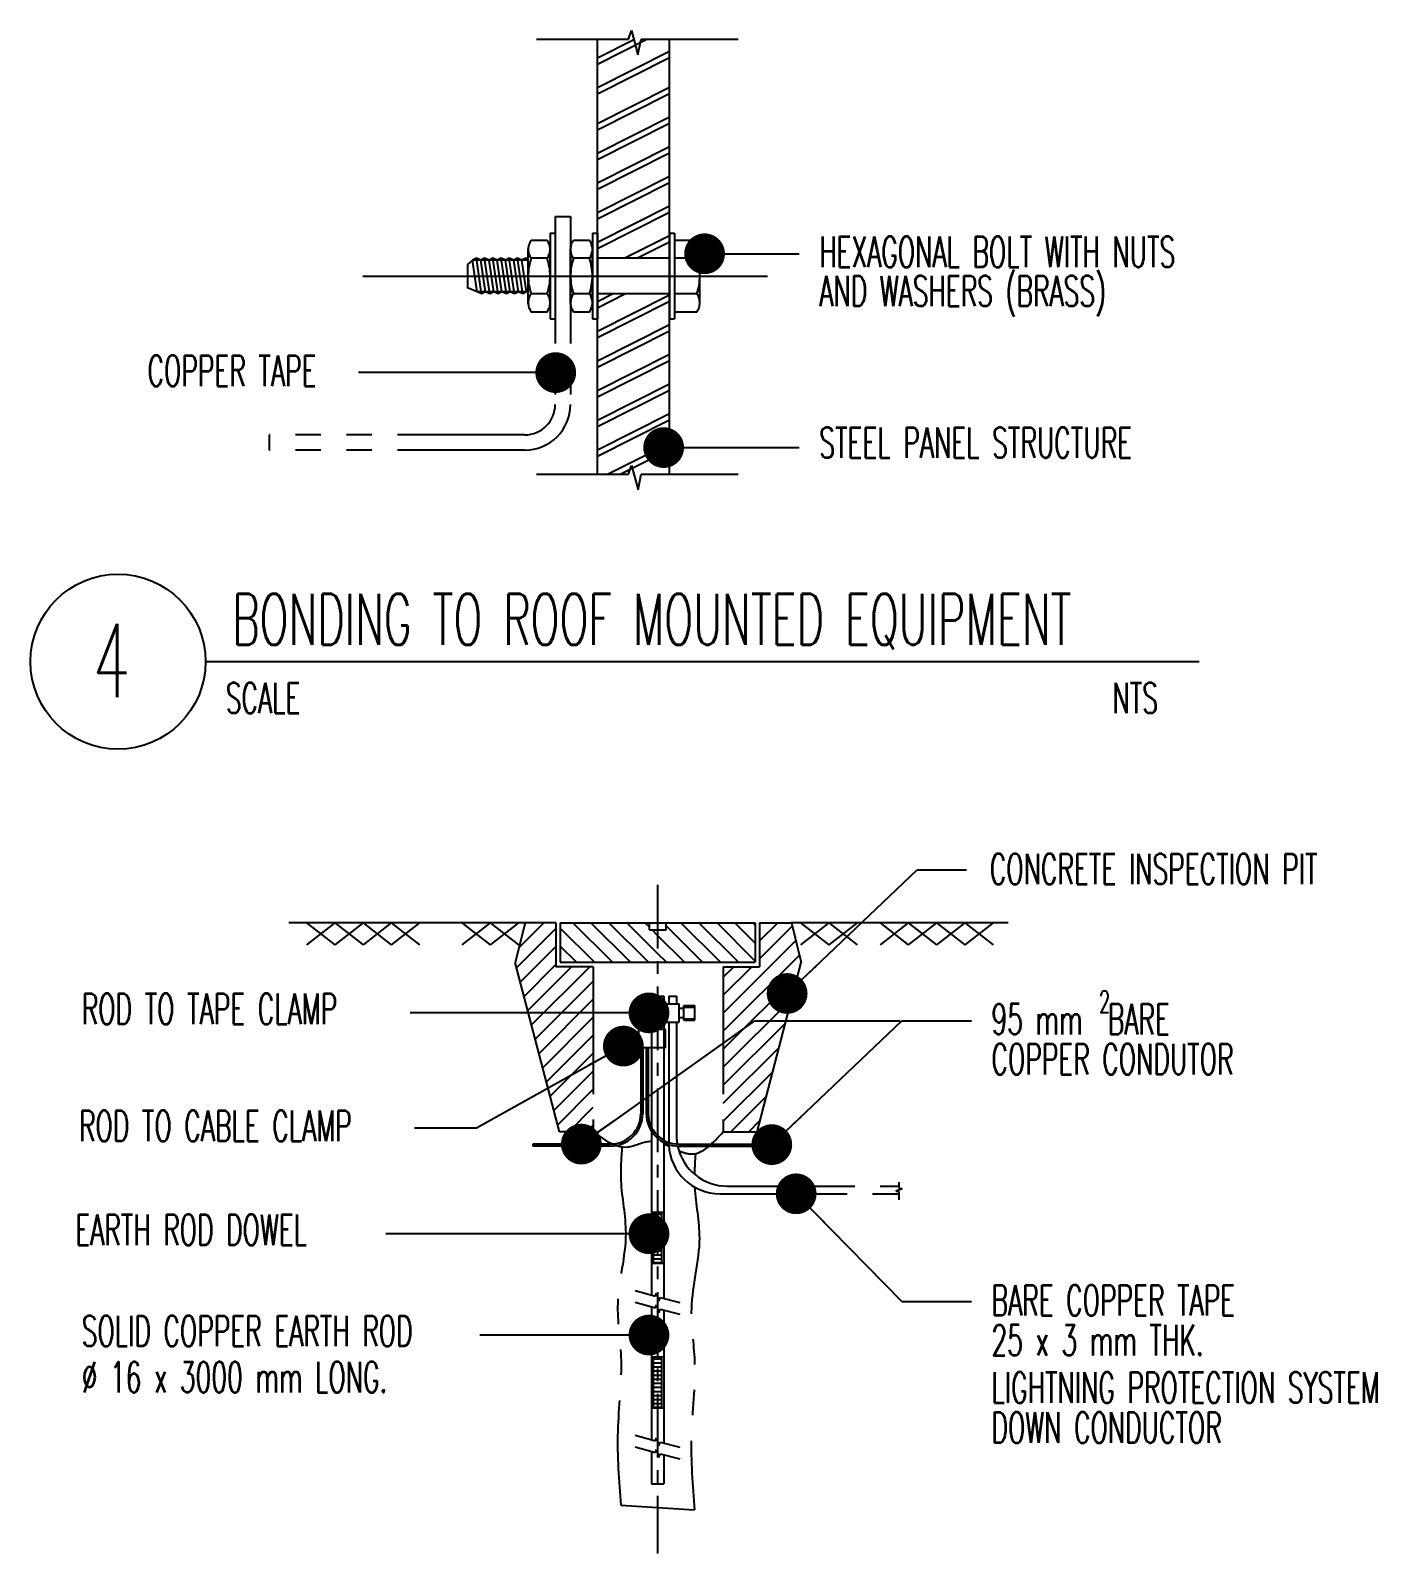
# Model space of a CAD drawing. Extents: x -4542 to -4430, y 158316 to 158395.
# Drawn here: x -4445.32 to -4432.1, y 158335.62 to 158350.57 of the extents above; entities that cross this region are included whole.
import ezdxf

# ---------------------------------------------------------------- set-up
doc = ezdxf.new("R2010")
doc.units = 0
doc.header["$MEASUREMENT"] = 0
doc.linetypes.add('CENTER', pattern=[2, 1.25, -0.25, 0.25, -0.25])
doc.linetypes.add('PHANTOM', pattern=[2.5, 1.25, -0.25, 0.25, -0.25, 0.25, -0.25])
doc.layers.get('0').update_dxf_attribs({"linetype": 'CONTINUOUS'})
for name, color, linetype in [('DIM-IN', 4, 'CONTINUOUS'), ('E-WI', 6, 'CONTINUOUS'), ('EARTHING', 4, 'PHANTOM'), ('S-HATCH', 11, 'CONTINUOUS'), ('TITLE', 4, 'CONTINUOUS'), ('TXT', 2, 'CONTINUOUS'), ('WALL', 2, 'CONTINUOUS')]:
    doc.layers.add(name, color=color, linetype=linetype)
doc.styles.add('ROMANS', font='ROMANS.shx', dxfattribs={"height": 200})
doc.styles.get("Standard").update_dxf_attribs({"font": 'TXT.shx', "height": 200})
doc.dimstyles.new('ISO-25', dxfattribs={"dimtxt": 0.25, "dimasz": 0.08, "dimexe": 0, "dimexo": 0, "dimgap": 0.05, "dimtad": 1, "dimdec": 4, "dimlfac": 1000, "dimzin": 12, "dimdsep": 46, "dimtxsty": 'Standard', "dimblk": 'DOT', "dimcen": 0, "dimclrd": 4, "dimclre": 4, "dimclrt": 2, "dimadec": 0, "dimazin": 0, "dimtfac": 0.48, "dimtdec": 4, "dimtix": 1, "dimtmove": 0, "dimatfit": 3, "dimldrblk": 'DOT', "dimfxl": 0, "dimtvp": 0.149333, "dimtolj": 1, "dimtzin": 0, "dimarcsym": 0})

# ---------------------------------------------------------------- blocks, each defined once
blk = doc.blocks.new('*X28')
at = {"color": 0}
for p, q in [((260.248, 415.812), (260.631, 416.195)), ((260.272, 416.012), (260.514, 416.254)), ((260.329, 416.246), (260.337, 416.254)), ((262.633, 416.075), (262.812, 416.254)), ((262.633, 416.252), (262.635, 416.254)), ((262.633, 415.899), (262.954, 416.22)), ((260.285, 415.672), (260.631, 416.018)), ((262.277, 415.366), (262.989, 416.078)), ((262.277, 415.189), (263.024, 415.936)), ((260.321, 415.531), (260.631, 415.841)), ((260.358, 415.391), (260.788, 415.821)), ((260.395, 415.251), (260.965, 415.821)), ((262.277, 415.719), (262.379, 415.821)), ((262.277, 415.542), (262.556, 415.821)), ((262.277, 415.012), (263.012, 415.747)), ((260.431, 415.111), (261, 415.68)), ((260.468, 414.971), (261, 415.503)), ((262.277, 414.835), (262.949, 415.508)), ((260.504, 414.83), (261, 415.326)), ((262.277, 414.658), (262.887, 415.268)), ((260.541, 414.69), (261, 415.149)), ((260.577, 414.55), (261, 414.972)), ((262.277, 414.482), (262.824, 415.029)), ((260.614, 414.41), (261, 414.796)), ((262.277, 414.305), (262.762, 414.79)), ((260.651, 414.27), (261, 414.619)), ((262.35, 414.201), (262.7, 414.551)), ((260.759, 414.201), (261, 414.442)), ((260.936, 414.201), (261, 414.265)), ((262.527, 414.201), (262.637, 414.312))]:
    blk.add_line(p, q, dxfattribs=at)
blk = doc.blocks.new('*X29')
at = {"color": 0}
for p, q in [((261.012, 415.866), (260.676, 416.202)), ((261.189, 415.866), (260.8, 416.254)), ((261.366, 415.866), (260.977, 416.254)), ((261.542, 415.866), (261.154, 416.254)), ((261.632, 415.953), (261.331, 416.254)), ((261.552, 416.21), (261.507, 416.254)), ((261.632, 416.13), (261.579, 416.183)), ((262.073, 415.866), (261.715, 416.224)), ((262.249, 415.866), (261.861, 416.254)), ((262.426, 415.866), (262.038, 416.254)), ((262.588, 415.881), (262.215, 416.254)), ((262.588, 416.057), (262.391, 416.254)), ((262.588, 416.234), (262.568, 416.254)), ((260.835, 415.866), (260.676, 416.025)), ((261.896, 415.866), (261.632, 416.13)), ((261.719, 415.866), (261.632, 415.953))]:
    blk.add_line(p, q, dxfattribs=at)

msp = doc.modelspace()

# ---------------------------------------------------------------- linework, layer by layer
at = {"layer": 'E-WI', "color": 11}
for p, q in [((-4439.4467, 158350.4878), (-4439.4153, 158350.5741)), ((-4439.4153, 158350.5741), (-4439.3524, 158350.3354)), ((-4440.3484, 158350.4878), (-4439.4467, 158350.4878)), ((-4439.3524, 158350.3354), (-4439.321, 158350.4878)), ((-4439.321, 158350.4878), (-4438.3684, 158350.4878)), ((-4440.3484, 158346.2157), (-4439.446, 158346.2157)), ((-4439.446, 158346.2157), (-4439.4146, 158346.302)), ((-4439.4146, 158346.302), (-4439.3517, 158346.0633)), ((-4439.3517, 158346.0633), (-4439.3203, 158346.2157)), ((-4439.3203, 158346.2157), (-4438.3684, 158346.2157))]:
    msp.add_line(p, q, dxfattribs=at)
at = {"layer": 'E-WI', "color": 11, "ltscale": 0.5}
msp.add_line((-4442.0534, 158348.162), (-4438.0801, 158348.162), dxfattribs=at)
at = {"layer": 'EARTHING', "color": 11}
for p, q in [((-4439.75, 158350.3044), (-4439.3874, 158350.4878)), ((-4439.75, 158350.2424), (-4439.2647, 158350.4878)), ((-4439.75, 158350.0132), (-4439.0444, 158350.37)), ((-4439.75, 158349.9512), (-4439.0444, 158350.3079)), ((-4439.75, 158349.6599), (-4439.0444, 158350.0167)), ((-4439.75, 158349.5979), (-4439.0444, 158349.9547)), ((-4439.75, 158349.3687), (-4439.0444, 158349.7255)), ((-4439.75, 158349.3066), (-4439.0444, 158349.6634)), ((-4439.75, 158349.0775), (-4439.0444, 158349.4342)), ((-4439.75, 158349.0154), (-4439.0444, 158349.3722)), ((-4439.75, 158348.7862), (-4439.0444, 158349.143)), ((-4439.75, 158348.7242), (-4439.0444, 158349.081)), ((-4439.75, 158348.495), (-4439.0444, 158348.8518)), ((-4439.75, 158348.433), (-4439.0444, 158348.7897)), ((-4439.4865, 158348.337), (-4439.0444, 158348.5606)), ((-4439.3638, 158348.337), (-4439.0444, 158348.4985)), ((-4440.9307, 158348.007), (-4440.9764, 158348.317)), ((-4440.8873, 158347.987), (-4440.9389, 158348.337)), ((-4440.8498, 158348.007), (-4440.8955, 158348.317)), ((-4440.8064, 158347.987), (-4440.8581, 158348.337)), ((-4440.769, 158348.007), (-4440.8147, 158348.317)), ((-4440.7256, 158347.987), (-4440.7772, 158348.337)), ((-4440.6881, 158348.007), (-4440.7338, 158348.317)), ((-4440.6447, 158347.987), (-4440.6963, 158348.337)), ((-4440.6072, 158348.007), (-4440.6529, 158348.317)), ((-4440.5638, 158347.987), (-4440.6155, 158348.337)), ((-4440.5264, 158348.007), (-4440.5721, 158348.317)), ((-4440.483, 158347.987), (-4440.5346, 158348.337)), ((-4440.4455, 158348.007), (-4440.4912, 158348.317)), ((-4440.4455, 158348.007), (-4440.4912, 158348.317)), ((-4439.75, 158347.8505), (-4439.48, 158347.987)), ((-4439.75, 158347.9126), (-4439.6028, 158347.987)), ((-4439.75, 158347.6213), (-4439.0444, 158347.9781)), ((-4439.75, 158347.5593), (-4439.0444, 158347.916)), ((-4439.75, 158347.3301), (-4439.0444, 158347.6869)), ((-4439.75, 158347.268), (-4439.0444, 158347.6248)), ((-4439.75, 158347.0389), (-4439.0444, 158347.3956)), ((-4439.75, 158346.9768), (-4439.0444, 158347.3336)), ((-4439.75, 158346.7476), (-4439.0444, 158347.1044)), ((-4439.75, 158346.6856), (-4439.0444, 158347.0424)), ((-4439.75, 158346.4564), (-4439.0444, 158346.8132)), ((-4439.75, 158346.3944), (-4439.0444, 158346.7511)), ((-4439.6502, 158346.2157), (-4439.0444, 158346.522)), ((-4439.5274, 158346.2157), (-4439.0444, 158346.4599)), ((-4436.7593, 158339.1983, -0.0735), (-4436.8198, 158339.1745, -0.0735)), ((-4436.8198, 158339.1745, -0.0735), (-4436.7915, 158339.1696, -0.0735)), ((-4436.7915, 158339.262, -0.0735), (-4436.7915, 158339.2072, -0.0735)), ((-4436.7915, 158339.2072, -0.0735), (-4436.7593, 158339.1983, -0.0735)), ((-4436.7915, 158339.1696, -0.0735), (-4436.7915, 158339.0901, -0.0735)), ((-4439.3815, 158338.1999, -0.0735), (-4439.1801, 158338.1435, -0.0735)), ((-4439.1801, 158338.1435, -0.0735), (-4439.1696, 158338.1728, -0.0735)), ((-4439.1696, 158338.1728, -0.0735), (-4439.148, 158338.0939, -0.0735)), ((-4439.148, 158338.0939, -0.0735), (-4439.1337, 158338.1298, -0.0735)), ((-4439.1337, 158338.1298, -0.0735), (-4438.9417, 158338.0796, -0.0735)), ((-4439.3815, 158338.0856, -0.0735), (-4439.1801, 158338.0292, -0.0735)), ((-4439.1801, 158338.0292, -0.0735), (-4439.1696, 158338.0585, -0.0735)), ((-4439.1696, 158338.0585, -0.0735), (-4439.148, 158337.9796, -0.0735)), ((-4439.148, 158337.9796, -0.0735), (-4439.1337, 158338.0155, -0.0735)), ((-4439.1337, 158338.0155, -0.0735), (-4438.9417, 158337.9653, -0.0735)), ((-4439.3815, 158336.7791, -0.0735), (-4439.1801, 158336.7227, -0.0735)), ((-4439.1801, 158336.7227, -0.0735), (-4439.1696, 158336.752, -0.0735)), ((-4439.1696, 158336.752, -0.0735), (-4439.148, 158336.6731, -0.0735)), ((-4439.3815, 158336.6647, -0.0735), (-4439.1801, 158336.6084, -0.0735)), ((-4439.1801, 158336.6084, -0.0735), (-4439.1696, 158336.6377, -0.0735)), ((-4439.1696, 158336.6377, -0.0735), (-4439.148, 158336.5588, -0.0735)), ((-4439.148, 158336.6731, -0.0735), (-4439.1337, 158336.709, -0.0735)), ((-4439.148, 158336.5588, -0.0735), (-4439.1337, 158336.5947, -0.0735)), ((-4439.1337, 158336.709, -0.0735), (-4438.9417, 158336.6588, -0.0735)), ((-4439.1337, 158336.5947, -0.0735), (-4438.9417, 158336.5445, -0.0735)), ((-4439.5203, 158336.0903, -0.0735), (-4438.7973, 158336.0432, -0.0735))]:
    msp.add_line(p, q, dxfattribs=at)
at = {"layer": 'EARTHING', "color": 2, "linetype": 'Continuous'}
for p, q in [((-4439.75, 158346.2157), (-4439.75, 158350.4878)), ((-4439.0444, 158346.2157), (-4439.0444, 158350.4878)), ((-4440.215, 158348.582), (-4440.215, 158347.742)), ((-4440.165, 158348.582), (-4440.165, 158347.742)), ((-4439.8, 158348.582), (-4439.8, 158347.742)), ((-4439.75, 158348.582), (-4439.75, 158347.742)), ((-4439.0444, 158348.582), (-4439.0444, 158347.742)), ((-4438.9944, 158348.582), (-4438.9944, 158347.742)), ((-4440.2443, 158348.512), (-4440.4008, 158348.512)), ((-4439.8293, 158348.512), (-4439.9858, 158348.512)), ((-4438.7745, 158348.512), (-4438.9944, 158348.512)), ((-4440.4008, 158347.812), (-4440.2443, 158347.812)), ((-4439.9858, 158347.812), (-4439.8293, 158347.812)), ((-4438.9944, 158347.812), (-4438.7745, 158347.812)), ((-4440.4604, 158341.8111, -0.0735), (-4440.5568, 158341.4197, -0.0735)), ((-4440.1604, 158341.8111, -0.0735), (-4440.4604, 158341.8111, -0.0735)), ((-4440.1154, 158341.8111, -0.0735), (-4438.2033, 158341.8111, -0.0735)), ((-4438.1584, 158341.8111, -0.0735), (-4437.8461, 158341.8111, -0.0735)), ((-4437.8461, 158341.8111, -0.0735), (-4437.7497, 158341.4197, -0.0735)), ((-4440.1233, 158339.7577, -0.0735), (-4440.5568, 158341.4197, -0.0735)), ((-4440.1154, 158341.4227, -0.0735), (-4438.2033, 158341.4227, -0.0735)), ((-4438.1833, 158339.7577, -0.0735), (-4437.7497, 158341.4197, -0.0735)), ((-4439.2192, 158341.0895, -0.0735), (-4439.2192, 158341.0157, -0.0735)), ((-4439.0996, 158341.0895, -0.0735), (-4439.0996, 158341.0157, -0.0735)), ((-4439.0496, 158341.0895, -0.0735), (-4439.0496, 158341.0157, -0.0735)), ((-4438.9746, 158341.0895, -0.0735), (-4438.9746, 158341.0157, -0.0735)), ((-4439.2192, 158340.8353, -0.0735), (-4439.2192, 158339.8003, -0.0735)), ((-4439.0996, 158340.8353, -0.0735), (-4439.0996, 158339.6753, -0.0735)), ((-4439.0496, 158340.8353, -0.0735), (-4439.0496, 158339.6528, -0.0735)), ((-4438.9746, 158340.8353, -0.0735), (-4438.9746, 158339.7234, -0.0735)), ((-4439.7917, 158339.7577, -0.0735), (-4440.1233, 158339.7577, -0.0735)), ((-4439.2192, 158339.7606, -0.0735), (-4439.2192, 158338.1544, -0.0735)), ((-4438.5148, 158339.7577, -0.0735), (-4438.1833, 158339.7577, -0.0735)), ((-4439.0996, 158339.6526, -0.0735), (-4439.0996, 158338.1209, -0.0735)), ((-4439.2192, 158338.0401, -0.0735), (-4439.2192, 158336.7336, -0.0735)), ((-4439.0996, 158338.0066, -0.0735), (-4439.0996, 158336.7001, -0.0735)), ((-4439.2192, 158336.6193, -0.0735), (-4439.2192, 158336.2989, -0.0735)), ((-4439.0996, 158336.5858, -0.0735), (-4439.0996, 158336.2989, -0.0735))]:
    msp.add_line(p, q, dxfattribs=at)
at = {"layer": 'EARTHING', "color": 2}
for p, q in [((-4440.165, 158348.7482), (-4440.015, 158348.7482)), ((-4440.165, 158348.7482), (-4440.165, 158346.9019)), ((-4440.015, 158348.7482), (-4440.015, 158346.9019)), ((-4440.215, 158348.582), (-4440.165, 158348.582)), ((-4439.8, 158348.582), (-4439.75, 158348.582)), ((-4439.0444, 158348.582), (-4438.9944, 158348.582)), ((-4440.9764, 158348.317), (-4441.0246, 158348.277)), ((-4441.0246, 158348.277), (-4441.0246, 158348.047)), ((-4440.9389, 158348.337), (-4440.9764, 158348.317)), ((-4440.4301, 158348.317), (-4440.9764, 158348.317)), ((-4440.8955, 158348.317), (-4440.9389, 158348.337)), ((-4440.8581, 158348.337), (-4440.8955, 158348.317)), ((-4440.8147, 158348.317), (-4440.8581, 158348.337)), ((-4440.7772, 158348.337), (-4440.8147, 158348.317)), ((-4440.7338, 158348.317), (-4440.7772, 158348.337)), ((-4440.6963, 158348.337), (-4440.7338, 158348.317)), ((-4440.6529, 158348.317), (-4440.6963, 158348.337)), ((-4440.6155, 158348.337), (-4440.6529, 158348.317)), ((-4440.5721, 158348.317), (-4440.6155, 158348.337)), ((-4440.5346, 158348.337), (-4440.5721, 158348.317)), ((-4440.4912, 158348.317), (-4440.5346, 158348.337)), ((-4440.4537, 158348.337), (-4440.4912, 158348.317)), ((-4440.4301, 158348.3261), (-4440.4537, 158348.337)), ((-4440.2443, 158348.337), (-4440.4008, 158348.337)), ((-4439.8293, 158348.337), (-4439.9858, 158348.337)), ((-4439.0444, 158348.337), (-4439.75, 158348.337)), ((-4438.7745, 158348.337), (-4438.9944, 158348.337)), ((-4440.9307, 158348.007), (-4441.0246, 158348.047)), ((-4440.8873, 158347.987), (-4440.9307, 158348.007)), ((-4440.4301, 158348.007), (-4440.9307, 158348.007)), ((-4440.8498, 158348.007), (-4440.8873, 158347.987)), ((-4440.8064, 158347.987), (-4440.8498, 158348.007)), ((-4440.769, 158348.007), (-4440.8064, 158347.987)), ((-4440.7256, 158347.987), (-4440.769, 158348.007)), ((-4440.6881, 158348.007), (-4440.7256, 158347.987)), ((-4440.6447, 158347.987), (-4440.6881, 158348.007)), ((-4440.6072, 158348.007), (-4440.6447, 158347.987)), ((-4440.5638, 158347.987), (-4440.6072, 158348.007)), ((-4440.5264, 158348.007), (-4440.5638, 158347.987)), ((-4440.483, 158347.987), (-4440.5264, 158348.007)), ((-4440.4455, 158348.007), (-4440.483, 158347.987)), ((-4440.2443, 158347.987), (-4440.4008, 158347.987)), ((-4439.8293, 158347.987), (-4439.9858, 158347.987)), ((-4439.0444, 158347.987), (-4439.75, 158347.987)), ((-4438.7745, 158347.987), (-4438.9944, 158347.987)), ((-4440.215, 158347.742), (-4440.165, 158347.742)), ((-4439.8, 158347.742), (-4439.75, 158347.742)), ((-4439.0444, 158347.742), (-4438.9944, 158347.742)), ((-4442.9695, 158346.4519), (-4442.9695, 158346.6019)), ((-4440.465, 158346.6019), (-4442.9695, 158346.6019)), ((-4440.465, 158346.4519), (-4442.9695, 158346.4519)), ((-4440.1604, 158341.8111, -0.0735), (-4440.1604, 158341.3777, -0.0735)), ((-4440.1154, 158341.8111, -0.0735), (-4440.1154, 158341.4227, -0.0735)), ((-4439.2397, 158341.7395, -0.0735), (-4439.2397, 158341.8111, -0.0735)), ((-4439.2397, 158341.7395, -0.0735), (-4439.0769, 158341.7395, -0.0735)), ((-4439.0769, 158341.7395, -0.0735), (-4439.0769, 158341.8111, -0.0735)), ((-4438.2033, 158341.8111, -0.0735), (-4438.2033, 158341.4227, -0.0735)), ((-4438.1584, 158341.8111, -0.0735), (-4438.1584, 158341.3777, -0.0735)), ((-4439.7917, 158341.3777, -0.0735), (-4440.1604, 158341.3777, -0.0735)), ((-4439.7917, 158341.3777, -0.0735), (-4439.7917, 158339.7577, -0.0735)), ((-4438.5148, 158341.3777, -0.0735), (-4438.1584, 158341.3777, -0.0735)), ((-4438.5148, 158341.3777, -0.0735), (-4438.5148, 158339.7577, -0.0735)), ((-4439.2192, 158341.0895, -0.0735), (-4439.0996, 158341.0895, -0.0735)), ((-4439.0496, 158341.0895, -0.0735), (-4438.9746, 158341.0895, -0.0735)), ((-4439.2446, 158340.8353, -0.0735), (-4439.2446, 158341.0157, -0.0735)), ((-4439.2446, 158341.0157, -0.0735), (-4438.9487, 158341.0157, -0.0735)), ((-4438.9487, 158340.8353, -0.0735), (-4438.9487, 158341.0157, -0.0735)), ((-4438.9487, 158340.9712, -0.0735), (-4438.9028, 158340.9712, -0.0735)), ((-4438.9028, 158340.9977, -0.0735), (-4438.7934, 158340.9977, -0.0735)), ((-4438.9028, 158340.8534, -0.0735), (-4438.9028, 158340.9977, -0.0735)), ((-4438.9028, 158340.9828, -0.0735), (-4438.7934, 158340.9828, -0.0735)), ((-4438.7934, 158340.8534, -0.0735), (-4438.7934, 158340.9977, -0.0735)), ((-4439.2446, 158340.8353, -0.0735), (-4438.9487, 158340.8353, -0.0735)), ((-4438.9487, 158340.8798, -0.0735), (-4438.9028, 158340.8798, -0.0735)), ((-4438.9028, 158340.8683, -0.0735), (-4438.7934, 158340.8683, -0.0735)), ((-4438.9028, 158340.8534, -0.0735), (-4438.7934, 158340.8534, -0.0735)), ((-4439.4991, 158340.5991, -0.0735), (-4439.4991, 158340.7435, -0.0735)), ((-4439.3897, 158340.7435, -0.0735), (-4439.4991, 158340.7435, -0.0735)), ((-4439.3897, 158340.7286, -0.0735), (-4439.4991, 158340.7286, -0.0735)), ((-4439.3897, 158340.5991, -0.0735), (-4439.3897, 158340.7435, -0.0735)), ((-4439.3437, 158340.717, -0.0735), (-4439.3897, 158340.717, -0.0735)), ((-4439.0825, 158340.7615, -0.0735), (-4439.3437, 158340.7615, -0.0735)), ((-4439.3437, 158340.5811, -0.0735), (-4439.3437, 158340.7615, -0.0735)), ((-4439.0825, 158340.5811, -0.0735), (-4439.0825, 158340.7615, -0.0735)), ((-4439.3897, 158340.6141, -0.0735), (-4439.4991, 158340.6141, -0.0735)), ((-4439.3897, 158340.5991, -0.0735), (-4439.4991, 158340.5991, -0.0735)), ((-4439.3437, 158340.6256, -0.0735), (-4439.3897, 158340.6256, -0.0735)), ((-4439.0825, 158340.5811, -0.0735), (-4439.3437, 158340.5811, -0.0735)), ((-4439.3253, 158340.5811, -0.0735), (-4439.3253, 158339.9364, -0.0735)), ((-4439.3053, 158340.5811, -0.0735), (-4439.3053, 158339.9364, -0.0735)), ((-4439.2718, 158340.5811, -0.0735), (-4439.2718, 158339.9364, -0.0735)), ((-4439.2518, 158340.5811, -0.0735), (-4439.2518, 158339.9364, -0.0735)), ((-4440.3854, 158339.6364, -0.0735), (-4440.3854, 158339.6164, -0.0735)), ((-4439.6253, 158339.6364, -0.0735), (-4440.3854, 158339.6364, -0.0735)), ((-4439.6253, 158339.6164, -0.0735), (-4440.3854, 158339.6164, -0.0735)), ((-4438.9518, 158339.6364, -0.0735), (-4437.8928, 158339.6364, -0.0735)), ((-4438.9518, 158339.6164, -0.0735), (-4437.8928, 158339.6164, -0.0735)), ((-4437.8928, 158339.6364, -0.0735), (-4437.8928, 158339.6164, -0.0735)), ((-4438.5496, 158339.1484, -0.0735), (-4436.7915, 158339.1484, -0.0735)), ((-4438.4746, 158339.2234, -0.0735), (-4436.7915, 158339.2234, -0.0735)), ((-4439.2192, 158338.9668, -0.0735), (-4439.0996, 158338.9668, -0.0735)), ((-4439.1994, 158338.4668, -0.0735), (-4439.1994, 158338.9668, -0.0735)), ((-4439.1994, 158338.9491, -0.0735), (-4439.1194, 158338.9491, -0.0735)), ((-4439.1994, 158338.9091, -0.0735), (-4439.1194, 158338.9091, -0.0735)), ((-4439.1994, 158338.8691, -0.0735), (-4439.1194, 158338.8691, -0.0735)), ((-4439.1194, 158338.4668, -0.0735), (-4439.1194, 158338.9668, -0.0735)), ((-4439.1994, 158338.8291, -0.0735), (-4439.1194, 158338.8291, -0.0735)), ((-4439.1994, 158338.7891, -0.0735), (-4439.1194, 158338.7891, -0.0735)), ((-4439.1994, 158338.7491, -0.0735), (-4439.1194, 158338.7491, -0.0735)), ((-4439.1994, 158338.7091, -0.0735), (-4439.1194, 158338.7091, -0.0735)), ((-4439.1994, 158338.6691, -0.0735), (-4439.1194, 158338.6691, -0.0735)), ((-4439.1994, 158338.6291, -0.0735), (-4439.1194, 158338.6291, -0.0735)), ((-4439.1994, 158338.5891, -0.0735), (-4439.1194, 158338.5891, -0.0735)), ((-4439.1994, 158338.5491, -0.0735), (-4439.1194, 158338.5491, -0.0735)), ((-4439.2192, 158338.4668, -0.0735), (-4439.0996, 158338.4668, -0.0735)), ((-4439.1994, 158338.5091, -0.0735), (-4439.1194, 158338.5091, -0.0735)), ((-4439.1994, 158338.4722, -0.0735), (-4439.1194, 158338.4722, -0.0735)), ((-4439.2192, 158337.546, -0.0735), (-4439.0996, 158337.546, -0.0735)), ((-4439.1994, 158337.046, -0.0735), (-4439.1994, 158337.546, -0.0735)), ((-4439.1994, 158337.5283, -0.0735), (-4439.1194, 158337.5283, -0.0735)), ((-4439.1194, 158337.046, -0.0735), (-4439.1194, 158337.546, -0.0735)), ((-4439.1994, 158337.4883, -0.0735), (-4439.1194, 158337.4883, -0.0735)), ((-4439.1994, 158337.4483, -0.0735), (-4439.1194, 158337.4483, -0.0735)), ((-4439.1994, 158337.4083, -0.0735), (-4439.1194, 158337.4083, -0.0735)), ((-4439.1994, 158337.3683, -0.0735), (-4439.1194, 158337.3683, -0.0735)), ((-4439.1994, 158337.3283, -0.0735), (-4439.1194, 158337.3283, -0.0735)), ((-4439.1994, 158337.2883, -0.0735), (-4439.1194, 158337.2883, -0.0735)), ((-4439.1994, 158337.2483, -0.0735), (-4439.1194, 158337.2483, -0.0735)), ((-4439.1994, 158337.2083, -0.0735), (-4439.1194, 158337.2083, -0.0735)), ((-4439.2192, 158337.046, -0.0735), (-4439.0996, 158337.046, -0.0735)), ((-4439.1994, 158337.1683, -0.0735), (-4439.1194, 158337.1683, -0.0735)), ((-4439.1994, 158337.1283, -0.0735), (-4439.1194, 158337.1283, -0.0735)), ((-4439.1994, 158337.0883, -0.0735), (-4439.1194, 158337.0883, -0.0735)), ((-4439.1994, 158337.0514, -0.0735), (-4439.1194, 158337.0514, -0.0735)), ((-4439.2192, 158336.2989, -0.0735), (-4439.0996, 158336.2989, -0.0735))]:
    msp.add_line(p, q, dxfattribs=at)
at = {"layer": 'EARTHING', "color": 11, "linetype": 'CENTER', "ltscale": 0.5}
msp.add_line((-4439.1594, 158342.1836, -0.0735), (-4439.1594, 158335.6154, -0.0735), dxfattribs=at)
at = {"layer": 'EARTHING', "color": 2, "linetype": 'Continuous'}
for points in [[(-4440.4301, 158347.8937), (-4440.4301, 158348.4303)], [(-4440.215, 158347.8937), (-4440.215, 158348.4303)], [(-4440.015, 158347.8937), (-4440.015, 158348.4303)], [(-4439.8, 158347.8937), (-4439.8, 158348.4303)], [(-4438.7453, 158347.8937), (-4438.7453, 158348.4303)]]:
    msp.add_lwpolyline(points, dxfattribs=at)
at = {"layer": 'EARTHING', "color": 2}
for centre, radius, start, end in [((-4440.2852, 158348.4245), 0.1449, 142.86387, 217.13613), ((-4440.3599, 158348.4245), 0.1449, 322.86387, 37.13613), ((-4439.8702, 158348.4245), 0.1449, 142.86387, 217.13613), ((-4439.9448, 158348.4245), 0.1449, 322.86387, 37.13613), ((-4438.8901, 158348.4245), 0.1449, 322.86387, 37.13613), ((-4439.8924, 158348.162), 0.5377, 161.00514, 198.99486), ((-4440.7527, 158348.162), 0.5377, 341.00514, 18.99486), ((-4439.4774, 158348.162), 0.5377, 161.00514, 198.99486), ((-4440.3377, 158348.162), 0.5377, 341.00514, 18.99486), ((-4439.2829, 158348.162), 0.5377, 341.00514, 18.99486), ((-4440.2852, 158347.8995), 0.1449, 142.86387, 217.13613), ((-4440.3599, 158347.8995), 0.1449, 322.86387, 37.13613), ((-4439.8702, 158347.8995), 0.1449, 142.86387, 217.13613), ((-4439.9448, 158347.8995), 0.1449, 322.86387, 37.13613), ((-4438.8901, 158347.8995), 0.1449, 322.86387, 37.13613), ((-4440.465, 158346.9019), 0.45, 270, 0), ((-4440.465, 158346.9019), 0.3, 270, 0), ((-4439.6253, 158339.9364, -0.0735), 0.3, 270, 0), ((-4439.6253, 158339.9364, -0.0735), 0.32, 270, 0), ((-4438.9518, 158339.9364, -0.0735), 0.32, 180, 270), ((-4438.9518, 158339.9364, -0.0735), 0.3, 180, 270), ((-4438.5496, 158339.6484, -0.0735), 0.5, 181.92706, 270), ((-4438.4746, 158339.7234, -0.0735), 0.5, 180, 189.97947), ((-4438.4746, 158339.7234, -0.0735), 0.5, 192.33773, 270)]:
    msp.add_arc(centre, radius, start, end, dxfattribs=at)
at = {"layer": 'EARTHING', "color": 11}
for points, knots in [([(-4439.7917, 158339.7577, -0.0735), (-4439.6809, 158339.6771, -0.0735), (-4439.5015, 158339.5465, -0.0735), (-4439.3025, 158339.6635, -0.0735), (-4439.2233, 158339.665, -0.0735), (-4439.2192, 158339.6649, -0.0735)], [0, 0, 0, 0, 0.36958761, 0.59794021, 0.61066078, 0.61066078, 0.61066078, 0.61066078]), ([(-4438.951, 158339.5717, -0.0735), (-4438.9071, 158339.5532, -0.0735), (-4438.7483, 158339.5022, -0.0735), (-4438.6134, 158339.6499, -0.0735), (-4438.5148, 158339.7577, -0.0735)], [0.88569527, 0.88569527, 0.88569527, 0.88569527, 1.02497386, 1.40242462, 1.40242462, 1.40242462, 1.40242462]), ([(-4439.5094, 158339.61, -0.0735), (-4439.5176, 158339.4996, -0.0735), (-4439.5375, 158339.2158, -0.0735), (-4439.4203, 158338.7023, -0.0735), (-4439.5972, 158338.1289, -0.0735), (-4439.4855, 158337.478, -0.0735), (-4439.5785, 158336.8181, -0.0735), (-4439.5396, 158336.3312, -0.0735), (-4439.5203, 158336.0903, -0.0735)], [0.0116021, 0.0116021, 0.0116021, 0.0116021, 0.3426582, 0.8631795, 1.5588079, 2.0781411, 2.8171101, 3.5403851, 3.5403851, 3.5403851, 3.5403851]), ([(-4438.7963, 158339.2136, -0.0735), (-4438.7867, 158339.0465, -0.0735), (-4438.6992, 158338.6491, -0.0735), (-4438.8741, 158338.0818, -0.0735), (-4438.7624, 158337.4309, -0.0735), (-4438.8555, 158336.771, -0.0735), (-4438.8165, 158336.284, -0.0735), (-4438.7973, 158336.0432, -0.0735)], [0.3611331, 0.3611331, 0.3611331, 0.3611331, 0.8631795, 1.5588079, 2.0781411, 2.8171101, 3.5403851, 3.5403851, 3.5403851, 3.5403851])]:
    msp.add_open_spline(points, degree=3, knots=knots, dxfattribs=at)
for points in [[(-4439.0996, 158339.6381, -0.0735), (-4439.0825, 158339.6315, -0.0735), (-4439.0655, 158339.6241, -0.0735), (-4439.0486, 158339.6164, -0.0735)], [(-4438.7877, 158339.5443, -0.0735), (-4438.7927, 158339.477, -0.0735), (-4438.7972, 158339.4098, -0.0735), (-4438.7985, 158339.3425, -0.0735)]]:
    msp.add_open_spline(points, degree=3, dxfattribs=at)
at = {"layer": 'S-HATCH'}
for p, q in [((-4442.6069, 158341.8111, -0.0735), (-4442.3293, 158341.594, -0.0735)), ((-4442.3293, 158341.8111, -0.0735), (-4442.6069, 158341.594, -0.0735)), ((-4442.3293, 158341.8111, -0.0735), (-4442.0517, 158341.594, -0.0735)), ((-4442.0517, 158341.8111, -0.0735), (-4442.3293, 158341.594, -0.0735)), ((-4441.7741, 158341.8111, -0.0735), (-4442.0517, 158341.594, -0.0735)), ((-4442.0517, 158341.8111, -0.0735), (-4441.7741, 158341.594, -0.0735)), ((-4441.4965, 158341.8111, -0.0735), (-4441.7741, 158341.594, -0.0735)), ((-4441.7741, 158341.8111, -0.0735), (-4441.4965, 158341.594, -0.0735)), ((-4441.0817, 158341.8111, -0.0735), (-4440.8041, 158341.594, -0.0735)), ((-4440.8041, 158341.8111, -0.0735), (-4441.0817, 158341.594, -0.0735)), ((-4440.8041, 158341.8111, -0.0735), (-4440.5265, 158341.594, -0.0735)), ((-4440.5265, 158341.8111, -0.0735), (-4440.8041, 158341.594, -0.0735)), ((-4437.4786, 158341.8111, -0.0735), (-4437.7562, 158341.594, -0.0735)), ((-4437.7562, 158341.8111, -0.0735), (-4437.4786, 158341.594, -0.0735)), ((-4437.201, 158341.8111, -0.0735), (-4437.4786, 158341.594, -0.0735)), ((-4437.4786, 158341.8111, -0.0735), (-4437.201, 158341.594, -0.0735)), ((-4436.6987, 158341.8111, -0.0735), (-4436.9763, 158341.594, -0.0735)), ((-4436.9763, 158341.8111, -0.0735), (-4436.6987, 158341.594, -0.0735)), ((-4436.4211, 158341.8111, -0.0735), (-4436.6987, 158341.594, -0.0735)), ((-4436.6987, 158341.8111, -0.0735), (-4436.4211, 158341.594, -0.0735)), ((-4436.4211, 158341.8111, -0.0735), (-4436.1435, 158341.594, -0.0735)), ((-4436.1435, 158341.8111, -0.0735), (-4436.4211, 158341.594, -0.0735)), ((-4436.1435, 158341.8111, -0.0735), (-4435.8658, 158341.594, -0.0735)), ((-4435.8658, 158341.8111, -0.0735), (-4436.1435, 158341.594, -0.0735))]:
    msp.add_line(p, q, dxfattribs=at)
at = {"layer": 'TITLE', "color": 6}
msp.add_line((-4443.5979, 158344.3751), (-4433.842, 158344.3751), dxfattribs=at)
at = {"layer": 'TITLE'}
msp.add_circle((-4444.4572, 158344.3751), 0.8594, dxfattribs=at)
at = {"layer": 'WALL', "color": 4}
for p, q in [((-4440.4604, 158341.8111, -0.0735), (-4442.7799, 158341.8111, -0.0735)), ((-4435.719, 158341.8111, -0.0735), (-4437.8461, 158341.8111, -0.0735))]:
    msp.add_line(p, q, dxfattribs=at)

# ---------------------------------------------------------------- block references
at = {"layer": 'EARTHING', "color": 11}
for name in ['*X28', '*X29']:
    msp.add_blockref(name, (-4700.7917, 157925.5567, -0.0735), dxfattribs=at)

# ---------------------------------------------------------------- texts
at = {"layer": 'TITLE', "style": 'ROMANS', "width": 0.6}
for s, height, p in [('BONDING TO ROOF MOUNTED EQUIPMENT', 0.5, (-4443.337, 158344.5406)), ('4', 0.72, (-4444.706, 158344.026))]:
    msp.add_text(s, height=height, dxfattribs=at).set_placement(p)
at = {"layer": 'TITLE', "color": 2, "style": 'ROMANS', "width": 0.6}
for s, p in [('SCALE', (-4443.3996, 158343.8676)), ('NTS', (-4434.6945, 158343.8676))]:
    msp.add_text(s, height=0.3, dxfattribs=at).set_placement(p)
at = {"layer": 'TXT', "style": 'ROMANS', "width": 0.6}
for s, height, p in [('HEXAGONAL BOLT WITH NUTS', 0.3, (-4437.5732, 158348.2492)), ('AND WASHERS (BRASS)', 0.3, (-4437.5732, 158347.8654)), ('COPPER TAPE', 0.3, (-4444.1676, 158347.0818)), ('STEEL PANEL STRUCTURE', 0.3, (-4437.5732, 158346.3756)), ('CONCRETE INSPECTION PIT', 0.3, (-4435.8985, 158342.1886, -0.0735)), ('ROD TO TAPE CLAMP', 0.3, (-4444.8137, 158340.8146, 0.2064)), ('2', 0.21, (-4434.8262, 158340.9306, -0.0735)), ('95 mm  BARE', 0.3, (-4435.8819, 158340.7142, -0.0735)), ('COPPER CONDUTOR', 0.3, (-4435.8819, 158340.3217, -0.0735)), ('ROD TO CABLE CLAMP', 0.3, (-4444.8402, 158339.6651, 0.2064)), ('EARTH ROD DOWEL', 0.3, (-4444.8774, 158338.645, 0.2064)), ('BARE COPPER TAPE', 0.3, (-4435.8819, 158337.9527, -0.0735)), ('SOLID COPPER EARTH ROD', 0.3, (-4444.8137, 158337.6505, 0.2064)), ('25 x 3 mm THK.', 0.3, (-4435.8819, 158337.5602, -0.0735)), ('%%C 16 x 3000 mm LONG.', 0.3, (-4444.8137, 158337.1985, 0.2064)), ('LIGHTNING PROTECTION SYSTEM', 0.3, (-4435.8819, 158337.0951, -0.0735)), ('DOWN CONDUCTOR', 0.3, (-4435.8819, 158336.7026, -0.0735))]:
    msp.add_text(s, height=height, dxfattribs=at).set_placement(p)

# ---------------------------------------------------------------- leaders
at = {"layer": 'DIM-IN', "color": 11}
for points in [[(-4438.6987, 158348.381, 0.0028), (-4437.7714, 158348.381, 0.0028)], [(-4440.1598, 158347.2137, 0.0028), (-4442.0972, 158347.2137, 0.0028)], [(-4439.1002, 158346.4776, -0.2827), (-4437.7714, 158346.4776, -0.2827)], [(-4437.8881, 158341.1159, -0.0735), (-4436.6112, 158342.3304, -0.0735), (-4436.1288, 158342.3304, -0.0735)], [(-4439.2446, 158340.9255, -0.0735), (-4441.5906, 158340.9255, -0.0735)], [(-4439.9086, 158339.6364, -0.0735), (-4438.2057, 158340.846, -0.0735), (-4436.777, 158340.846, -0.0735)], [(-4438.0386, 158339.6315, -0.0735), (-4436.7616, 158340.846, -0.0735), (-4436.0795, 158340.846, -0.0735)], [(-4439.496, 158340.5991, -0.0735), (-4440.939, 158339.7926, -0.0735), (-4441.548, 158339.7926, -0.0735)], [(-4437.7993, 158339.1484, -0.0735), (-4436.7616, 158338.0921, -0.0735), (-4436.0795, 158338.0921, -0.0735)], [(-4439.2446, 158338.7559, -0.0735), (-4441.8293, 158338.7559, -0.0735)], [(-4439.2446, 158337.7615, -0.0735), (-4440.9054, 158337.7615, -0.0735)]]:
    msp.add_leader(points, dimstyle='ISO-25', override={"dimasz": 0.4, "dimclrd": 11, "dimclre": 11}, dxfattribs=at)

doc.saveas('drawing.dxf')
